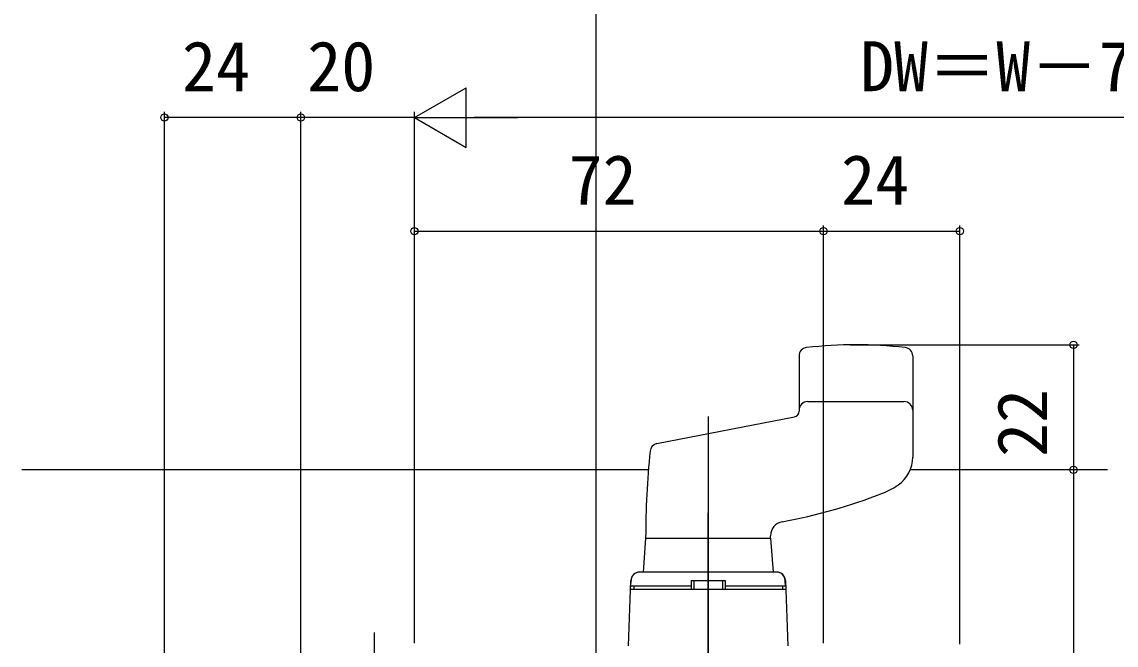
# Model space of a CAD drawing. Units: millimetres, scale not verified. Extents: x -525 to 525, y -783 to 778.
# Drawn here: x -1.4 to 191.2, y -425.4 to -315.8 of the extents above; entities that cross this region are included whole.
import ezdxf
from ezdxf.enums import TextEntityAlignment as Align

# ---------------------------------------------------------------- set-up
doc = ezdxf.new("R2010")
doc.units = ezdxf.units.MM
doc.header["$LTSCALE"] = 4
for name, color, linetype in [('0-4_YKK_12', 2, 'Continuous'), ('0-5_YKK_13', 4, 'Continuous'), ('0-7_YKK_D', 6, 'Continuous')]:
    doc.layers.add(name, color=color, linetype=linetype)
doc.styles.add('ＭＳ ゴシック', font='')
doc.styles.get('ＭＳ ゴシック').set_extended_font_data('MS Gothic')

msp = doc.modelspace()

# ---------------------------------------------------------------- linework, layer by layer
at = {"layer": '0-4_YKK_12'}
for p, q in [((108.862, -394.606), (-1.404, -394.609)), ((189.684, -394.604), (154.94, -394.605)), ((119.381, -524.975), (119.381, -402.151)), ((60.684, -516.848), (60.684, -423.212)), ((119.381, -424.286), (119.381, -436.436))]:
    msp.add_line(p, q, dxfattribs=at)
at = {"layer": '0-5_YKK_13'}
for p, q in [((135.381, -374.564), (135.381, -384.279)), ((155.381, -374.564), (155.381, -392.347)), ((136.881, -382.603), (153.881, -382.603)), ((110.368, -389.99), (134.573, -385.26)), ((119.381, -385.228), (119.381, -447.603)), ((130.381, -406.603), (130.381, -406.2)), ((108.381, -406.603), (107.962, -412.603)), ((108.381, -406.603), (130.381, -406.603)), ((105.381, -425.603), (105.785, -414.05)), ((105.781, -415.103), (105.818, -414.05)), ((131.479, -412.603), (107.284, -412.603)), ((131.445, -412.603), (107.317, -412.603)), ((132.981, -415.103), (132.945, -414.05)), ((132.978, -414.05), (133.381, -425.603)), ((105.73, -415.603), (133.032, -415.603)), ((116.381, -415.103), (105.781, -415.103)), ((106.281, -415.103), (106.281, -415.603)), ((106.281, -415.603), (116.381, -415.603)), ((116.381, -414.103), (122.381, -414.103)), ((116.381, -414.103), (116.381, -415.603)), ((116.381, -414.603), (116.381, -415.603)), ((116.881, -414.103), (116.881, -415.603)), ((121.881, -414.103), (121.881, -415.603)), ((122.381, -414.103), (122.381, -415.603)), ((122.381, -414.603), (122.381, -415.603)), ((132.981, -415.103), (122.381, -415.103)), ((122.381, -415.603), (132.481, -415.603)), ((132.481, -415.103), (132.481, -415.603))]:
    msp.add_line(p, q, dxfattribs=at)
msp.add_lwpolyline([(108.381, -406.603), (130.381, -406.603), (130.801, -412.603)], dxfattribs=at)
for centre, radius, start, end in [((136.881, -374.564), 1.5, 96.21619, 180), ((145.381, -452.603), 80, 83.78381, 96.21619), ((153.881, -374.564), 1.5, 0, 83.78381), ((136.881, -384.103), 1.5, 90, 180), ((153.881, -384.103), 1.5, 0, 90), ((134.381, -384.279), 1, 281.05459, 0), ((110.655, -391.462), 1.5, 101.05459, 174.14801), ((258.381, -406.603), 150, 174.14801, 180), ((149.381, -392.347), 6, 304.8499, 0), ((145.381, -386.603), 13, 291.12437, 304.8499), ((114.027, -305.449), 100, 280.59956, 291.12437), ((132.881, -406.2), 2.5, 100.59956, 180), ((107.284, -414.103), 1.5, 90, 178), ((107.317, -414.103), 1.5, 90, 178), ((131.445, -414.103), 1.5, 2, 90), ((131.479, -414.103), 1.5, 2, 90)]:
    msp.add_arc(centre, radius, start, end, dxfattribs=at)
at = {"layer": '0-7_YKK_D'}
for p, q in [((99.684, -508.1), (99.684, -181.601)), ((99.684, -508.1), (99.684, -251.601)), ((67.684, -332.602), (76.777, -327.352)), ((76.777, -337.852), (76.777, -327.352)), ((23.684, -439.301), (23.684, -331.602)), ((47.684, -332.602), (23.684, -332.602)), ((47.684, -439.101), (47.684, -331.602)), ((47.684, -439.101), (47.684, -331.602)), ((67.684, -332.602), (47.684, -332.602)), ((67.684, -425.098), (67.684, -331.602)), ((67.684, -425.099), (67.684, -331.602)), ((67.684, -332.602), (76.777, -337.852)), ((67.684, -332.602), (85.87, -332.602)), ((304.184, -332.602), (78.184, -332.602)), ((67.684, -425.099), (67.684, -351.602)), ((139.684, -425.096), (139.684, -351.602)), ((139.684, -425.096), (139.684, -351.602)), ((163.684, -425.301), (163.684, -351.602)), ((67.684, -352.602), (139.684, -352.602)), ((139.684, -352.602), (163.684, -352.602)), ((144.382, -372.604), (184.683, -372.604))]:
    msp.add_line(p, q, dxfattribs=at)
msp.add_lwpolyline([(183.683, -372.604), (183.683, -394.601), (183.683, -509.6)], dxfattribs=at)
for centre in [(23.684, -332.602), (47.684, -332.602), (47.684, -332.602), (67.684, -352.602), (139.684, -352.602), (139.684, -352.602), (163.684, -352.602), (183.683, -372.604), (183.683, -394.601), (183.683, -394.601)]:
    msp.add_circle(centre, 0.637, dxfattribs=at)

# ---------------------------------------------------------------- texts
at = {"layer": '0-7_YKK_D', "style": 'ＭＳ ゴシック'}
for s, p in [('24', (26.786, -330.602)), ('20', (48.82, -330.602)), ('DW＝W－70', (146.116, -330.602)), ('72', (94.82, -350.602)), ('24', (142.786, -350.602))]:
    msp.add_text(s, height=8.798, dxfattribs=at).set_placement(p, align=Align.BOTTOM_LEFT)
msp.add_text('22', height=8.798, rotation=90, dxfattribs=at).set_placement((181.683, -392.33), align=Align.BOTTOM_LEFT)

doc.saveas('drawing.dxf')
